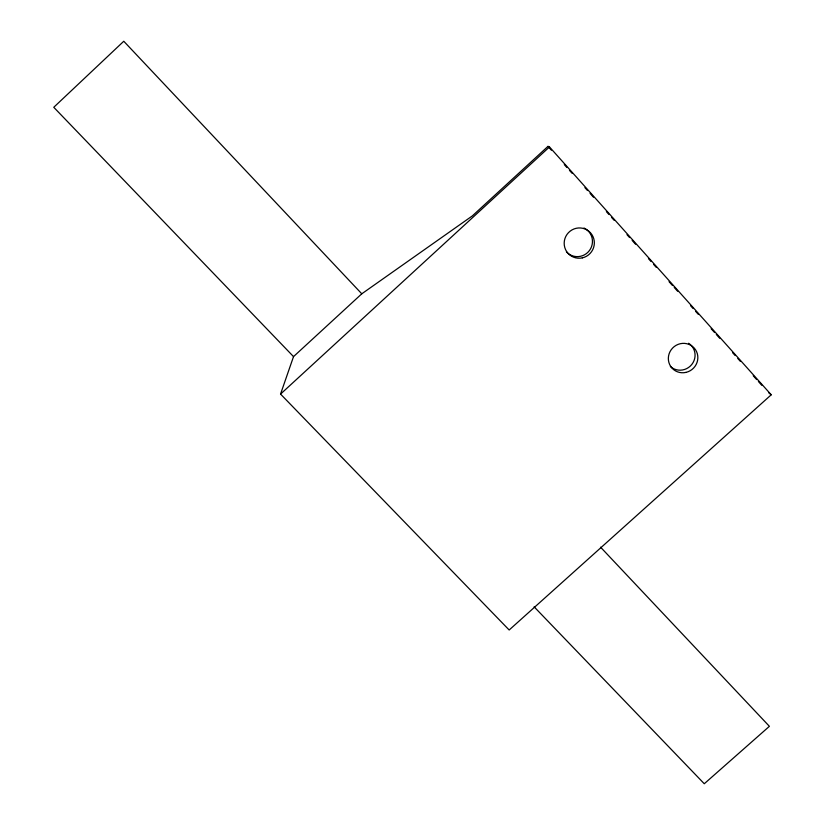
<?xml version="1.0" encoding="UTF-8"?>
<svg xmlns="http://www.w3.org/2000/svg" width="825" height="825" viewBox="0 0 825 825"><rect width="100%" height="100%" fill="white"/><g stroke="black" fill="none" stroke-linecap="round" stroke-linejoin="round"><path stroke-width="1.24" d="M280.552 394.082L293.525 356.617L361.783 293.803L472.354 215.892L547.986 146.365L549.481 146.943L771.231 394.793L509.169 629.991L280.552 394.082L549.481 146.943M768.673 392.721L771.231 394.793M293.525 356.617L53.769 107.291L123.771 41.25L361.783 293.803M534.115 606.808L704.272 783.75L769.395 726.32L600.559 547.171M547.986 146.365L551.42 150.212M564.3 164.598L566.878 167.485M569.456 170.362L572.034 173.24M584.915 187.636L587.493 190.513M590.061 193.39L593.505 197.227M606.385 211.623L608.953 214.5M611.531 217.377L614.109 220.265M626.99 234.651L629.568 237.538M632.146 240.415L635.58 244.252M648.46 258.648L651.038 261.525M653.617 264.402L656.184 267.279M669.065 281.676L672.499 285.512M674.221 287.43L677.655 291.277M690.535 305.662L693.113 308.55M695.692 311.427L698.27 314.304M711.15 328.701L714.584 332.537M716.296 334.455L719.73 338.291M732.61 352.688L735.188 355.565M737.767 358.452L740.345 361.329M753.225 375.715L756.659 379.562M758.381 381.48L761.815 385.316M688.597 343.262A14.829 14.376 -42.2 0 1 691.855 364.392A14.829 14.376 -42.2 0 1 670.343 366.455M584.007 228.02A15.087 14.871 -53.4 0 1 589.473 250.48A15.087 14.871 -53.4 0 1 566.404 251.821M582.337 257.864A15.232 15.005 -53.1 0 0 590.525 232.836A15.232 15.005 -53.1 0 0 564.939 238.538A15.232 15.005 -53.1 0 0 582.337 257.864M685.946 372.395A14.963 14.499 -42.1 0 0 694.217 348.047A14.963 14.499 -42.1 0 0 669.137 353.729A14.963 14.499 -42.1 0 0 685.946 372.395"/></g></svg>
